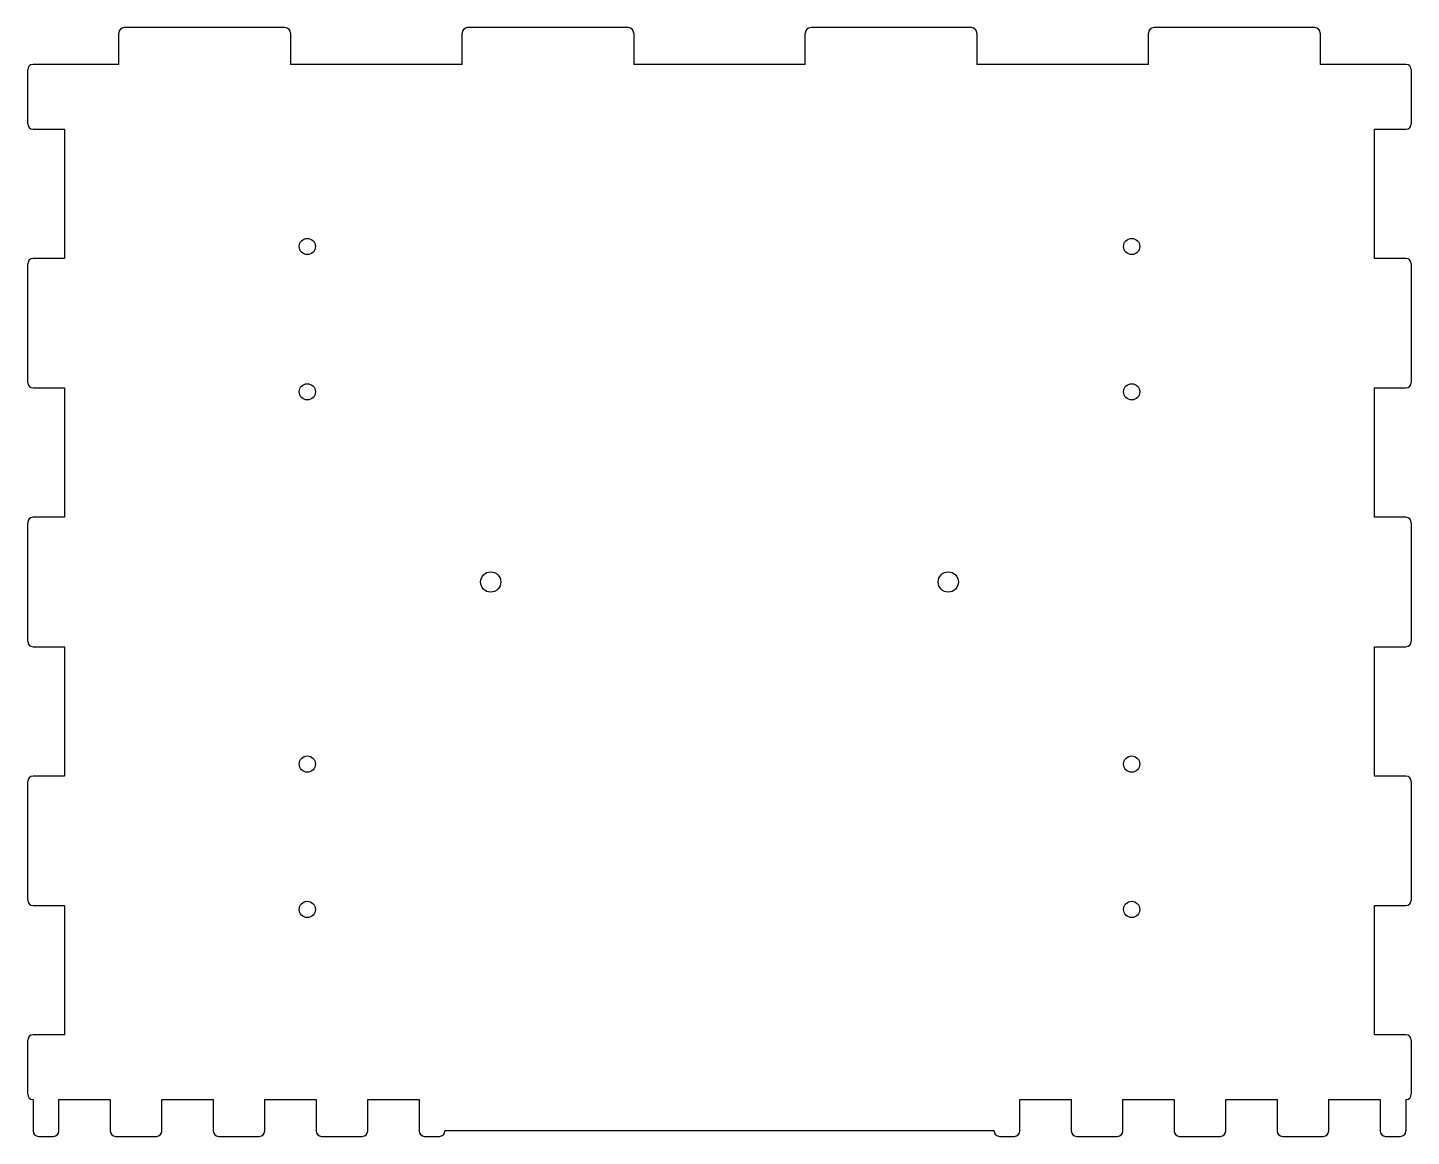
# Model space of a CAD drawing. Header units: millimetres. Extents: x 0 to 512, y 0 to 410.
import ezdxf

# ---------------------------------------------------------------- set-up
doc = ezdxf.new("R2010")
doc.units = ezdxf.units.MM
doc.layers.add('CutProfile', color=7, linetype='CONTINUOUS')

msp = doc.modelspace()

# ---------------------------------------------------------------- linework, layer by layer
at = {"layer": 'CutProfile'}
for p, q in [((95.25, 410.4), (35.75, 410.4)), ((222.25, 410.4), (162.75, 410.4)), ((349.25, 410.4), (289.75, 410.4)), ((476.25, 410.4), (416.75, 410.4)), ((33.75, 396.8), (33.75, 408.4)), ((97.25, 408.4), (97.25, 396.8)), ((160.75, 396.8), (160.75, 408.4)), ((224.25, 408.4), (224.25, 396.8)), ((287.75, 396.8), (287.75, 408.4)), ((351.25, 408.4), (351.25, 396.8)), ((414.75, 396.8), (414.75, 408.4)), ((478.25, 408.4), (478.25, 396.8)), ((0, 374.85), (0, 394.8)), ((33.75, 396.8), (2, 396.8)), ((160.75, 396.8), (97.25, 396.8)), ((287.75, 396.8), (224.25, 396.8)), ((414.75, 396.8), (351.25, 396.8)), ((510, 396.8), (478.25, 396.8)), ((512, 394.8), (512, 374.85)), ((2, 372.85), (13.6, 372.85)), ((13.6, 372.85), (13.6, 324.95)), ((498.4, 372.85), (510, 372.85)), ((498.4, 324.95), (498.4, 372.85)), ((0, 279.05), (0, 322.95)), ((13.6, 324.95), (2, 324.95)), ((510, 324.95), (498.4, 324.95)), ((512, 322.95), (512, 279.05)), ((2, 277.05), (13.6, 277.05)), ((13.6, 277.05), (13.6, 229.15)), ((498.4, 277.05), (510, 277.05)), ((498.4, 229.15), (498.4, 277.05)), ((0, 183.25), (0, 227.15)), ((13.6, 229.15), (2, 229.15)), ((510, 229.15), (498.4, 229.15)), ((512, 227.15), (512, 183.25)), ((2, 181.25), (13.6, 181.25)), ((13.6, 181.25), (13.6, 133.35)), ((498.4, 181.25), (510, 181.25)), ((498.4, 133.35), (498.4, 181.25)), ((13.6, 133.35), (2, 133.35)), ((510, 133.35), (498.4, 133.35)), ((0, 87.45), (0, 131.35)), ((512, 131.35), (512, 87.45)), ((2, 85.45), (13.6, 85.45)), ((13.6, 85.45), (13.6, 37.55)), ((498.4, 85.45), (510, 85.45)), ((498.4, 37.55), (498.4, 85.45)), ((13.6, 37.55), (2, 37.55)), ((510, 37.55), (498.4, 37.55)), ((0, 15.6), (0, 35.55)), ((512, 35.55), (512, 15.6)), ((2, 13.6), (2, 2)), ((11.53, 13.6), (30.57, 13.6)), ((11.53, 2), (11.53, 13.6)), ((30.57, 13.6), (30.57, 2)), ((49.62, 13.6), (68.67, 13.6)), ((49.62, 2), (49.62, 13.6)), ((68.67, 13.6), (68.67, 2)), ((87.72, 13.6), (106.78, 13.6)), ((87.72, 2), (87.72, 13.6)), ((106.78, 13.6), (106.78, 2)), ((125.83, 13.6), (144.88, 13.6)), ((125.83, 2), (125.83, 13.6)), ((144.88, 13.6), (144.88, 2)), ((367.12, 13.6), (386.18, 13.6)), ((367.12, 2), (367.12, 13.6)), ((386.18, 13.6), (386.18, 2)), ((405.23, 13.6), (424.27, 13.6)), ((405.23, 2), (405.23, 13.6)), ((424.27, 13.6), (424.27, 2)), ((443.32, 13.6), (462.38, 13.6)), ((443.32, 2), (443.32, 13.6)), ((462.38, 13.6), (462.38, 2)), ((481.43, 13.6), (500.48, 13.6)), ((481.43, 2), (481.43, 13.6)), ((500.48, 13.6), (500.48, 2)), ((510, 13.6), (510, 2)), ((4, 0), (9.53, 0)), ((32.58, 0), (47.62, 0)), ((70.67, 0), (85.72, 0)), ((108.78, 0), (123.83, 0)), ((146.88, 0), (152.4, 0)), ((357.6, 2), (154.4, 2)), ((359.6, 0), (365.12, 0)), ((388.18, 0), (403.23, 0)), ((426.27, 0), (441.32, 0)), ((464.38, 0), (479.43, 0)), ((502.48, 0), (508, 0))]:
    msp.add_line(p, q, dxfattribs=at)
for centre, radius in [((103.47, 329.4), 3), ((408.53, 329.4), 3), ((103.47, 275.6), 3), ((408.53, 275.6), 3), ((171.33, 205.2), 3.75), ((340.67, 205.2), 3.75), ((103.47, 137.8), 3), ((408.53, 137.8), 3), ((103.47, 84), 3), ((408.53, 84), 3)]:
    msp.add_circle(centre, radius, dxfattribs=at)
for centre, start, end in [((35.75, 408.4), 90, 180), ((95.25, 408.4), 0, 90), ((162.75, 408.4), 90, 180), ((222.25, 408.4), 0, 90), ((289.75, 408.4), 90, 180), ((349.25, 408.4), 0, 90), ((416.75, 408.4), 90, 180), ((476.25, 408.4), 0, 90), ((2, 394.8), 90, 180), ((510, 394.8), 0, 90), ((2, 374.85), 180, -90), ((510, 374.85), -90, 0), ((2, 322.95), 90, 180), ((510, 322.95), 0, 90), ((2, 279.05), 180, -90), ((510, 279.05), -90, 0), ((2, 227.15), 90, 180), ((510, 227.15), 0, 90), ((2, 183.25), 180, -90), ((510, 183.25), -90, 0), ((2, 131.35), 90, 180), ((510, 131.35), 0, 90), ((2, 87.45), 180, -90), ((510, 87.45), -90, 0), ((2, 35.55), 90, 180), ((510, 35.55), 0, 90), ((2, 15.6), 180, -90), ((510, 15.6), -90, 0), ((4, 2), -180, -90), ((9.53, 2), -90, 0), ((32.58, 2), -180, -90), ((47.62, 2), -90, 0), ((70.67, 2), -180, -90), ((85.72, 2), -90, 0), ((108.78, 2), -180, -90), ((123.83, 2), -90, 0), ((146.88, 2), -180, -90), ((152.4, 2), -90, 0), ((359.6, 2), -180, -90), ((365.12, 2), -90, 0), ((388.18, 2), -180, -90), ((403.23, 2), -90, 0), ((426.27, 2), -180, -90), ((441.32, 2), -90, 0), ((464.38, 2), -180, -90), ((479.43, 2), -90, 0), ((502.48, 2), -180, -90), ((508, 2), -90, 0)]:
    msp.add_arc(centre, 2, start, end, dxfattribs=at)

doc.saveas('drawing.dxf')
